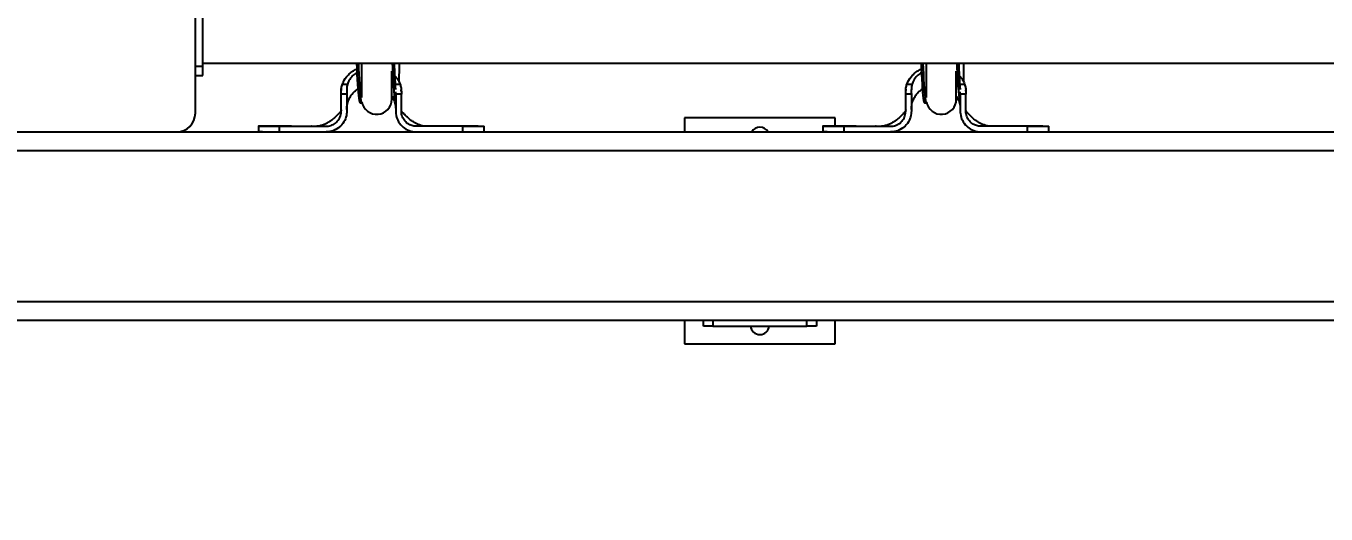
# Model space of a CAD drawing. Header units: millimetres. Extents: x -3650 to 2858, y -2899 to 2376.
# Drawn here: x 18 to 709, y -677 to -418 of the extents above; entities that cross this region are included whole.
import ezdxf

# ---------------------------------------------------------------- set-up
doc = ezdxf.new("R2010")
doc.units = ezdxf.units.MM
for name, color, linetype in [('DIKOM_ОБЪЕКТ', 7, 'Continuous'), ('DIKOM_РАЗМЕР_ЗОНА', 7, 'Continuous'), ('DIKOM_РАЗМЕР_ОБЪЕКТА', 7, 'Continuous')]:
    doc.layers.add(name, color=color, linetype=linetype)
doc.styles.add('style1', font='arial.ttf', dxfattribs={"width": 0.8})
doc.dimstyles.new('1-50', dxfattribs={"dimtxt": 300, "dimasz": 200, "dimexe": 100, "dimexo": 0, "dimgap": 100, "dimtad": 1, "dimdec": 0, "dimtxsty": 'style1', "dimcen": 0, "dimclrd": 7, "dimclre": 7, "dimadec": 1, "dimazin": 2, "dimtfac": 1, "dimtdec": 0, "dimtmove": 0, "dimatfit": 3, "dimfxl": 0, "dimlwd": 25, "dimlwe": 18, "dimarcsym": 0})

# ---------------------------------------------------------------- blocks, each defined once
blk = doc.blocks.new('*D0')
at = {"layer": 'Defpoints', "color": 0, "transparency": 16777216}
for p in [(-2742.04, -185.51), (2857.96, -185.51), (2857.96, -2799.5)]:
    blk.add_point(p, dxfattribs=at)
at = {"layer": 'DIKOM_РАЗМЕР_ЗОНА', "color": 7, "lineweight": 18, "transparency": 16777216}
for p, q in [((-2742.04, -185.51), (-2742.04, -2899.5)), ((2857.96, -185.51), (2857.96, -2899.5))]:
    blk.add_line(p, q, dxfattribs=at)
at = {"layer": 'DIKOM_РАЗМЕР_ЗОНА', "color": 7, "lineweight": 25, "transparency": 16777216}
blk.add_line((-2542.04, -2799.5), (2657.96, -2799.5), dxfattribs=at)
at = {"layer": 'DIKOM_РАЗМЕР_ЗОНА', "color": 7, "transparency": 16777216}
for points in [[(-2542.04, -2766.17), (-2542.04, -2832.83), (-2742.04, -2799.5)], [(2657.96, -2766.17), (2657.96, -2832.83), (2857.96, -2799.5)]]:
    blk.add_solid(points, dxfattribs=at)
at = {"layer": 'DIKOM_РАЗМЕР_ЗОНА', "color": 0, "transparency": 16777216, "insert": (57.96, -2546.33), "char_height": 300, "attachment_point": 5, "style": 'style1'}
blk.add_mtext('5600', dxfattribs=at)
blk = doc.blocks.new('*D1')
at = {"layer": 'Defpoints', "color": 0, "transparency": 16777216}
for p in [(-3199.48, 2375.76), (417.74, 2375.76), (57.96, -2124.24)]:
    blk.add_point(p, dxfattribs=at)
at = {"layer": 'DIKOM_РАЗМЕР_ЗОНА', "color": 7, "lineweight": 18, "transparency": 16777216}
for p, q in [((417.74, 2375.76), (-3299.48, 2375.76)), ((57.96, -2124.24), (-3299.48, -2124.24))]:
    blk.add_line(p, q, dxfattribs=at)
at = {"layer": 'DIKOM_РАЗМЕР_ЗОНА', "color": 7, "lineweight": 25, "transparency": 16777216}
blk.add_line((-3199.48, -1924.24), (-3199.48, 2175.76), dxfattribs=at)
at = {"layer": 'DIKOM_РАЗМЕР_ЗОНА', "color": 7, "transparency": 16777216}
for points in [[(-3232.81, 2175.76), (-3166.14, 2175.76), (-3199.48, 2375.76)], [(-3232.81, -1924.24), (-3166.14, -1924.24), (-3199.48, -2124.24)]]:
    blk.add_solid(points, dxfattribs=at)
at = {"layer": 'DIKOM_РАЗМЕР_ЗОНА', "color": 0, "transparency": 16777216, "insert": (-3452.65, 125.76), "char_height": 300, "attachment_point": 5, "rotation": 90, "style": 'style1'}
blk.add_mtext('4500', dxfattribs=at)
blk = doc.blocks.new('*D2')
at = {"layer": 'Defpoints', "color": 0, "transparency": 16777216}
for p in [(1357.96, -569.24), (-1242.04, -574.24), (1357.96, -1129)]:
    blk.add_point(p, dxfattribs=at)
at = {"layer": 'DIKOM_РАЗМЕР_ОБЪЕКТА', "color": 7, "lineweight": 18, "transparency": 16777216}
for p, q in [((1357.96, -569.24), (1357.96, -1229)), ((-1242.04, -574.24), (-1242.04, -1229))]:
    blk.add_line(p, q, dxfattribs=at)
at = {"layer": 'DIKOM_РАЗМЕР_ОБЪЕКТА', "color": 7, "lineweight": 25, "transparency": 16777216}
blk.add_line((-1042.04, -1129), (1157.96, -1129), dxfattribs=at)
at = {"layer": 'DIKOM_РАЗМЕР_ОБЪЕКТА', "color": 7, "transparency": 16777216}
for points in [[(-1042.04, -1095.67), (-1042.04, -1162.33), (-1242.04, -1129)], [(1157.96, -1095.67), (1157.96, -1162.33), (1357.96, -1129)]]:
    blk.add_solid(points, dxfattribs=at)
at = {"layer": 'DIKOM_РАЗМЕР_ОБЪЕКТА', "color": 0, "transparency": 16777216, "insert": (57.96, -875.83), "char_height": 300, "attachment_point": 5, "style": 'style1'}
blk.add_mtext('2600', dxfattribs=at)

msp = doc.modelspace()

# ---------------------------------------------------------------- linework, layer by layer
at = {"layer": 'DIKOM_ОБЪЕКТ'}
for p, q in [((107.96, -464.24), (107.96, -384.24)), ((111.96, -439.24), (111.96, -409.24)), ((107.96, -439.24), (111.96, -439.24)), ((111.96, -437.74), (1103.96, -437.74)), ((111.96, -444.24), (111.96, -439.24)), ((196.33, -437.74), (196.33, -456.04)), ((212.33, -456.87), (212.33, -442.02)), ((496.33, -437.74), (496.33, -456.04)), ((512.33, -456.87), (512.33, -442.02)), ((107.96, -444.24), (111.96, -444.24)), ((186.09, -448.89), (188.81, -448.89)), ((212.33, -442.88), (212.81, -443.27)), ((214.04, -448.89), (216.76, -448.89)), ((486.09, -448.89), (488.81, -448.89)), ((512.33, -442.88), (512.81, -443.27)), ((514.04, -448.89), (516.76, -448.89)), ((188.43, -454.1), (185.43, -454.1)), ((185.43, -462.24), (185.43, -454.1)), ((185.52, -451.47), (185.49, -452.16)), ((188.43, -454.1), (188.43, -462.24)), ((217.43, -454.1), (214.43, -454.1)), ((214.43, -454.1), (214.43, -462.24)), ((217.39, -452.59), (217.34, -451.89)), ((217.39, -452.61), (217.38, -451.89)), ((217.43, -462.24), (217.43, -454.1)), ((488.43, -454.1), (485.43, -454.1)), ((485.43, -462.24), (485.43, -454.1)), ((485.52, -451.47), (485.49, -452.16)), ((488.43, -454.1), (488.43, -462.24)), ((517.43, -454.1), (514.43, -454.1)), ((514.43, -454.1), (514.43, -462.24)), ((517.39, -452.59), (517.34, -451.89)), ((517.39, -452.61), (517.38, -451.89)), ((517.43, -462.24), (517.43, -454.1)), ((185.43, -463.24), (185.43, -462.24)), ((188.43, -462.24), (188.43, -463.24)), ((195.38, -458.78), (196.38, -458.76)), ((214.43, -462.24), (214.43, -463.24)), ((217.43, -463.24), (217.43, -462.24)), ((485.43, -463.24), (485.43, -462.24)), ((488.43, -462.24), (488.43, -463.24)), ((495.38, -458.78), (496.38, -458.76)), ((514.43, -462.24), (514.43, -463.24)), ((517.43, -463.24), (517.43, -462.24)), ((447.96, -466.74), (367.96, -466.74)), ((367.96, -466.74), (367.96, -474.24)), ((447.96, -471.24), (447.96, -466.74)), ((-1002.04, -474.24), (17.96, -474.24)), ((17.96, -474.24), (97.96, -474.24)), ((97.96, -474.24), (1117.96, -474.24)), ((141.43, -471.24), (141.43, -474.24)), ((146.7, -471.24), (141.44, -471.24)), ((149.92, -471.24), (148.65, -471.24)), ((152.71, -474.24), (152.71, -471.24)), ((152.71, -471.24), (177.43, -471.24)), ((182.4, -472.98), (184.16, -471.94)), ((184.04, -472.02), (184.86, -471.28)), ((250.14, -471.24), (225.44, -471.24)), ((250.14, -474.24), (250.14, -471.24)), ((254.29, -471.24), (261.41, -471.24)), ((261.43, -474.24), (261.43, -471.24)), ((441.43, -471.24), (441.43, -474.24)), ((446.7, -471.24), (441.44, -471.24)), ((449.92, -471.24), (448.65, -471.24)), ((452.71, -474.24), (452.71, -471.24)), ((452.71, -471.24), (477.43, -471.24)), ((482.4, -472.98), (484.16, -471.94)), ((484.04, -472.02), (484.86, -471.28)), ((550.14, -471.24), (525.44, -471.24)), ((550.14, -474.24), (550.14, -471.24)), ((554.29, -471.24), (561.41, -471.24)), ((561.43, -474.24), (561.43, -471.24)), ((1357.96, -484.24), (-1242.04, -484.24)), ((-1242.04, -564.24), (1357.96, -564.24)), ((1357.96, -574.24), (-1242.04, -574.24)), ((367.96, -574.24), (367.96, -586.74)), ((377.96, -577.24), (377.96, -574.24)), ((382.96, -577.24), (377.96, -577.24)), ((382.96, -574.24), (382.96, -577.24)), ((382.96, -577.24), (432.96, -577.24)), ((432.96, -577.24), (432.96, -574.24)), ((437.96, -577.24), (432.96, -577.24)), ((437.96, -574.24), (437.96, -577.24)), ((447.96, -586.74), (447.96, -574.24)), ((367.96, -586.74), (447.96, -586.74))]:
    msp.add_line(p, q, dxfattribs=at)
at = {"layer": 'DIKOM_ОБЪЕКТ', "flags": 128}
for points in [[(193.6, -437.74), (193.7, -440.54), (193.83, -443.49), (193.96, -446.26), (194.11, -448.81), (194.27, -451.13), (194.43, -453.18), (194.6, -454.94), (194.77, -456.38), (194.94, -457.49), (195.1, -458.27), (195.27, -458.69), (195.38, -458.78)], [(194.6, -437.74), (194.7, -440.52), (194.83, -443.47), (194.96, -446.24), (195.11, -448.8), (195.27, -451.11), (195.43, -453.16), (195.6, -454.92), (195.76, -456.36), (195.93, -457.48), (196.1, -458.25), (196.27, -458.67), (196.43, -458.74), (196.52, -458.6)], [(493.6, -437.74), (493.7, -440.54), (493.83, -443.49), (493.96, -446.26), (494.11, -448.81), (494.27, -451.13), (494.43, -453.18), (494.6, -454.94), (494.77, -456.38), (494.94, -457.49), (495.1, -458.27), (495.27, -458.69), (495.38, -458.78)], [(494.6, -437.74), (494.7, -440.52), (494.83, -443.47), (494.96, -446.24), (495.11, -448.8), (495.27, -451.11), (495.43, -453.16), (495.6, -454.92), (495.76, -456.36), (495.93, -457.48), (496.1, -458.25), (496.27, -458.67), (496.43, -458.74), (496.52, -458.6)], [(169.76, -471.22), (169.62, -471.22), (169.47, -471.22)], [(469.76, -471.22), (469.62, -471.22), (469.47, -471.22)]]:
    msp.add_lwpolyline(points, dxfattribs=at)
at = {"layer": 'DIKOM_ОБЪЕКТ'}
for centre, radius, start, end in [((387.29, -435.41), 174.72, 180.76184, 187.21818), ((550.45, -427.12), 337.04, 181.80562, 184.17004), ((-201.36, -438.81), 417.73, 358.77677, 0.14724), ((687.32, -435.41), 174.75, 180.76236, 187.21767), ((850.61, -427.11), 337.19, 181.80567, 184.169), ((96.88, -438.8), 419.49, 358.78033, 0.14505), ((204.33, -456.87), 8, 189.90145, 0), ((504.33, -456.87), 8, 189.90145, 0), ((97.96, -464.24), 10, 270, 0), ((407.96, -476.74), 5, 90, 150), ((407.96, -476.74), 5, 30, 90), ((407.96, -576.74), 5, 185.73917, 270), ((407.96, -576.74), 5, 270, 354.26083)]:
    msp.add_arc(centre, radius, start, end, dxfattribs=at)
for points, knots in [([(186.09, -448.89), (186.26, -448.45), (186.92, -446.76), (188.45, -444.62), (190.59, -442.68), (192.21, -441.54), (193.32, -441.05), (193.72, -440.86)], [0, 0, 0, 0, 0.124156, 0.48124, 0.68235, 0.883559, 1, 1, 1, 1]), ([(214.02, -448.99), (214.01, -448.9), (213.95, -448.06), (213.83, -446.1), (213.68, -443.2), (213.55, -440.38), (213.49, -438.5), (213.46, -437.74)], [0, 0, 0, 0, 0.033432, 0.300879, 0.564343, 0.823725, 1, 1, 1, 1]), ([(486.09, -448.89), (486.26, -448.45), (486.92, -446.76), (488.45, -444.62), (490.59, -442.68), (492.21, -441.54), (493.32, -441.05), (493.72, -440.86)], [0, 0, 0, 0, 0.124156, 0.48124, 0.682341, 0.883559, 1, 1, 1, 1]), ([(514.02, -448.99), (514.01, -448.9), (513.95, -448.06), (513.83, -446.1), (513.68, -443.2), (513.55, -440.38), (513.49, -438.5), (513.46, -437.74)], [0, 0, 0, 0, 0.033432, 0.300879, 0.564343, 0.823725, 1, 1, 1, 1]), ([(185.43, -453.02), (185.45, -452.32), (185.5, -450.91), (185.89, -449.57), (186.09, -448.89)], [0, 0, 0, 0, 0.492161, 1, 1, 1, 1]), ([(188.81, -448.89), (188.79, -448.97), (188.67, -449.37), (188.45, -450.43), (188.42, -452.1), (188.42, -453.43), (188.43, -454.1)], [0, 0, 0, 0, 0.048354, 0.242117, 0.61892, 1, 1, 1, 1]), ([(193.8, -442.79), (193.48, -442.96), (192.45, -443.55), (190.73, -445.16), (189.4, -447.13), (188.92, -448.55), (188.81, -448.89)], [0, 0, 0, 0, 0.133909, 0.436916, 0.86788, 1, 1, 1, 1]), ([(213.73, -444.13), (214.27, -444.7), (215.57, -446.1), (216.32, -447.86), (216.76, -448.89)], [0, 0, 0, 0, 0.410881, 1, 1, 1, 1]), ([(216.76, -448.89), (216.95, -449.55), (217.35, -450.89), (217.4, -452.3), (217.43, -453.02)], [0, 0, 0, 0, 0.491601, 1, 1, 1, 1]), ([(485.43, -453.02), (485.45, -452.32), (485.5, -450.91), (485.89, -449.57), (486.09, -448.89)], [0, 0, 0, 0, 0.492157, 1, 1, 1, 1]), ([(488.81, -448.89), (488.79, -448.97), (488.67, -449.37), (488.45, -450.43), (488.42, -452.1), (488.42, -453.43), (488.43, -454.1)], [0, 0, 0, 0, 0.048354, 0.242114, 0.618919, 1, 1, 1, 1]), ([(493.8, -442.79), (493.48, -442.96), (492.45, -443.55), (490.73, -445.16), (489.4, -447.13), (488.92, -448.55), (488.81, -448.89)], [0, 0, 0, 0, 0.13392, 0.436914, 0.867881, 1, 1, 1, 1]), ([(513.73, -444.13), (514.27, -444.7), (515.57, -446.1), (516.32, -447.86), (516.76, -448.89)], [0, 0, 0, 0, 0.410877, 1, 1, 1, 1]), ([(516.76, -448.89), (516.95, -449.55), (517.35, -450.89), (517.4, -452.3), (517.43, -453.02)], [0, 0, 0, 0, 0.491602, 1, 1, 1, 1]), ([(185.43, -454.1), (185.43, -454.01), (185.43, -453.65), (185.43, -453.29), (185.43, -453.02)], [0, 0, 0, 0, 0.256358, 1, 1, 1, 1]), ([(188.43, -462.3), (188.43, -462.21), (188.43, -462.04), (188.44, -461.71), (188.47, -461.03), (188.66, -459.47), (189.33, -457.19), (190.72, -454.71), (192.39, -452.73), (193.73, -451.82), (194.3, -451.43)], [0, 0, 0, 0, 0.022477, 0.041677, 0.077102, 0.184247, 0.404664, 0.624071, 0.840116, 1, 1, 1, 1]), ([(212.14, -454.88), (212.63, -455.7), (213.66, -457.42), (214.29, -459.92), (214.42, -461.57), (214.43, -462.18), (214.43, -462.25)], [0, 0, 0, 0, 0.36609, 0.764956, 0.973692, 1, 1, 1, 1]), ([(214.43, -454.1), (214.43, -454.01), (214.43, -453.64), (214.43, -453.26), (214.43, -452.97)], [0, 0, 0, 0, 0.226524, 1, 1, 1, 1]), ([(217.43, -453.02), (217.43, -453.11), (217.43, -453.47), (217.43, -453.83), (217.43, -454.1)], [0, 0, 0, 0, 0.25626, 1, 1, 1, 1]), ([(485.43, -454.1), (485.43, -454.01), (485.43, -453.65), (485.43, -453.29), (485.43, -453.02)], [0, 0, 0, 0, 0.256358, 1, 1, 1, 1]), ([(488.43, -462.3), (488.43, -462.21), (488.43, -462.04), (488.44, -461.71), (488.47, -461.03), (488.66, -459.47), (489.33, -457.19), (490.72, -454.71), (492.39, -452.73), (493.73, -451.82), (494.3, -451.43)], [0, 0, 0, 0, 0.022477, 0.041677, 0.077103, 0.184247, 0.404667, 0.624075, 0.840115, 1, 1, 1, 1]), ([(512.14, -454.88), (512.63, -455.7), (513.66, -457.42), (514.29, -459.92), (514.42, -461.57), (514.43, -462.18), (514.43, -462.25)], [0, 0, 0, 0, 0.366096, 0.764956, 0.973693, 1, 1, 1, 1]), ([(514.43, -454.1), (514.43, -454.01), (514.43, -453.64), (514.43, -453.26), (514.43, -452.97)], [0, 0, 0, 0, 0.226524, 1, 1, 1, 1]), ([(517.43, -453.02), (517.43, -453.11), (517.43, -453.47), (517.43, -453.83), (517.43, -454.1)], [0, 0, 0, 0, 0.25626, 1, 1, 1, 1]), ([(185.43, -462.42), (185.43, -462.51), (185.43, -462.69), (185.41, -462.73), (185.41, -462.78), (185.39, -462.86), (185.38, -462.9), (185.37, -462.92), (185.35, -462.96), (185.33, -463.02), (185.24, -463.26), (184.7, -463.96), (183.79, -464.87), (182.6, -466.13), (181.51, -467.14), (180.63, -467.85), (179.71, -468.51), (178.61, -469.21), (177.19, -469.98), (175.44, -470.69), (173.62, -471.17), (172.92, -471.22), (172.56, -471.24)], [0, 0, 0, 0, 0.018185, 0.03439, 0.05285, 0.05671, 0.058314, 0.059778, 0.061255, 0.062949, 0.067428, 0.091963, 0.171058, 0.268634, 0.337569, 0.396365, 0.442784, 0.502185, 0.593495, 0.710963, 0.847913, 1, 1, 1, 1]), ([(230.4, -471.24), (230.08, -471.22), (229.48, -471.19), (227.95, -470.85), (226.4, -470.29), (224.89, -469.58), (223.65, -468.85), (222.54, -468.08), (221.59, -467.35), (220.53, -466.4), (219.48, -465.26), (218.56, -464.39), (217.91, -463.67), (217.6, -463.23), (217.52, -463.02), (217.51, -462.97), (217.49, -462.94), (217.48, -462.92), (217.47, -462.89), (217.45, -462.81), (217.45, -462.8), (217.43, -462.69), (217.43, -462.66), (217.42, -462.34), (217.43, -461.89), (217.43, -461.53), (217.43, -461.5)], [0, 0, 0, 0, 0.123501, 0.236936, 0.338254, 0.423564, 0.505839, 0.555172, 0.608286, 0.672829, 0.753513, 0.819963, 0.860358, 0.87946, 0.882841, 0.884166, 0.885324, 0.886417, 0.887538, 0.890108, 0.907333, 0.920554, 0.928247, 0.937348, 0.995224, 1, 1, 1, 1]), ([(485.43, -462.42), (485.43, -462.51), (485.43, -462.69), (485.41, -462.73), (485.41, -462.78), (485.39, -462.86), (485.38, -462.9), (485.37, -462.92), (485.35, -462.96), (485.33, -463.02), (485.24, -463.26), (484.7, -463.96), (483.79, -464.87), (482.6, -466.13), (481.51, -467.14), (480.63, -467.85), (479.71, -468.51), (478.61, -469.21), (477.19, -469.98), (475.44, -470.69), (473.62, -471.17), (472.92, -471.22), (472.56, -471.24)], [0, 0, 0, 0, 0.018185, 0.034391, 0.05285, 0.056711, 0.058314, 0.059779, 0.061255, 0.06295, 0.067428, 0.091964, 0.171059, 0.268632, 0.337567, 0.396366, 0.442782, 0.502183, 0.593495, 0.710961, 0.847913, 1, 1, 1, 1]), ([(530.4, -471.24), (530.08, -471.22), (529.48, -471.19), (527.95, -470.85), (526.4, -470.29), (524.89, -469.58), (523.65, -468.85), (522.54, -468.08), (521.59, -467.35), (520.53, -466.4), (519.48, -465.26), (518.57, -464.39), (517.91, -463.67), (517.6, -463.22), (517.52, -463.02), (517.51, -462.97), (517.49, -462.94), (517.48, -462.92), (517.47, -462.89), (517.45, -462.81), (517.45, -462.8), (517.43, -462.69), (517.43, -462.66), (517.42, -462.34), (517.43, -461.89), (517.43, -461.53), (517.43, -461.5)], [0, 0, 0, 0, 0.1235, 0.236934, 0.338252, 0.423565, 0.505837, 0.555173, 0.608287, 0.672828, 0.753511, 0.819962, 0.860357, 0.879459, 0.882841, 0.884165, 0.885324, 0.886417, 0.887538, 0.890108, 0.907333, 0.920554, 0.928247, 0.937348, 0.995224, 1, 1, 1, 1]), ([(188.43, -463.24), (188.43, -463.32), (188.42, -463.75), (188.3, -465.41), (187.5, -468.17), (185.28, -471.24), (182.18, -473.38), (179.39, -474.18), (177.79, -474.23), (177.43, -474.24)], [0, 0, 0, 0, 0.014813, 0.074109, 0.290048, 0.505964, 0.720942, 0.936008, 1, 1, 1, 1]), ([(177.43, -471.24), (177.65, -471.23), (178.77, -471.2), (180.76, -470.67), (183.03, -469.16), (184.67, -466.97), (185.36, -464.87), (185.41, -463.6), (185.43, -463.24)], [0, 0, 0, 0, 0.054127, 0.268331, 0.482533, 0.697284, 0.911982, 1, 1, 1, 1]), ([(214.43, -463.24), (214.43, -463.32), (214.43, -463.75), (214.55, -465.4), (215.35, -468.15), (217.54, -471.21), (220.62, -473.36), (223.43, -474.17), (225.04, -474.23), (225.43, -474.24)], [0, 0, 0, 0, 0.014812, 0.074105, 0.28879, 0.503467, 0.718044, 0.93309, 1, 1, 1, 1]), ([(225.44, -471.24), (225.35, -471.24), (224.89, -471.23), (223.68, -471.11), (221.74, -470.48), (219.64, -468.98), (218.07, -466.74), (217.47, -464.7), (217.44, -463.52), (217.43, -463.24)], [0, 0, 0, 0, 0.022087, 0.110619, 0.289017, 0.502889, 0.717713, 0.931825, 1, 1, 1, 1]), ([(488.43, -463.24), (488.43, -463.32), (488.42, -463.75), (488.3, -465.41), (487.5, -468.17), (485.28, -471.24), (482.18, -473.38), (479.39, -474.18), (477.79, -474.23), (477.43, -474.24)], [0, 0, 0, 0, 0.014813, 0.074109, 0.290051, 0.505969, 0.720948, 0.936015, 1, 1, 1, 1]), ([(477.43, -471.24), (477.65, -471.23), (478.77, -471.2), (480.76, -470.67), (483.03, -469.16), (484.67, -466.97), (485.36, -464.87), (485.41, -463.6), (485.43, -463.24)], [0, 0, 0, 0, 0.054127, 0.268333, 0.482528, 0.697285, 0.911981, 1, 1, 1, 1]), ([(514.43, -463.24), (514.43, -463.32), (514.43, -463.75), (514.55, -465.4), (515.35, -468.15), (517.54, -471.21), (520.62, -473.36), (523.43, -474.17), (525.04, -474.23), (525.43, -474.24)], [0, 0, 0, 0, 0.014812, 0.074105, 0.288787, 0.503468, 0.718038, 0.933083, 1, 1, 1, 1]), ([(525.44, -471.24), (525.35, -471.24), (524.89, -471.23), (523.68, -471.11), (521.74, -470.48), (519.64, -468.98), (518.07, -466.74), (517.47, -464.7), (517.44, -463.52), (517.43, -463.24)], [0, 0, 0, 0, 0.022077, 0.11062, 0.289009, 0.50289, 0.717714, 0.931824, 1, 1, 1, 1]), ([(143.68, -474.24), (143.3, -474.24), (142.41, -474.24), (141.7, -474.24), (141.34, -474.24), (141.44, -474.24), (141.44, -474.24)], [0, 0, 0, 0, 0.268827, 0.62919, 0.979397, 1, 1, 1, 1]), ([(141.45, -471.24), (141.44, -471.24), (141.35, -471.24), (141.7, -471.24), (142.56, -471.24), (143.99, -471.24), (145.93, -471.24), (148.7, -471.24), (151.2, -471.24), (152.71, -471.24)], [0, 0, 0, 0, 0.012296, 0.165144, 0.313683, 0.466531, 0.615072, 0.767919, 1, 1, 1, 1]), ([(149.7, -471.24), (149.08, -471.24), (147.87, -471.24), (147.09, -471.24), (146.7, -471.24)], [0, 0, 0, 0, 0.507944, 1, 1, 1, 1]), ([(154.3, -471.24), (153, -471.24), (150.51, -471.24), (148.18, -471.24), (147.06, -471.24)], [0, 0, 0, 0, 0.521845, 1, 1, 1, 1]), ([(159.03, -471.24), (157.72, -471.24), (155.21, -471.24), (153.25, -471.24), (152.32, -471.24)], [0, 0, 0, 0, 0.522533, 1, 1, 1, 1]), ([(184.31, -471.82), (184.36, -471.78), (184.47, -471.69), (184.59, -471.58), (184.65, -471.53)], [0, 0, 0, 0, 0.499813, 1, 1, 1, 1]), ([(230.86, -471.22), (230.79, -471.22), (230.66, -471.22), (230.52, -471.22), (230.46, -471.22)], [0, 0, 0, 0, 0.498436, 1, 1, 1, 1]), ([(250.8, -471.24), (249.86, -471.24), (247.91, -471.24), (245.41, -471.24), (244.11, -471.24)], [0, 0, 0, 0, 0.477552, 1, 1, 1, 1]), ([(258.32, -471.24), (257.41, -471.24), (254.27, -471.24), (251.14, -471.24), (248.92, -471.24)], [0, 0, 0, 0, 0.291645, 1, 1, 1, 1]), ([(250.14, -471.24), (250.23, -471.24), (250.64, -471.24), (252.36, -471.24), (254.77, -471.24), (257.31, -471.24), (259.14, -471.24), (260.48, -471.24), (261.29, -471.24), (261.37, -471.24), (261.41, -471.24)], [0, 0, 0, 0, 0.012377, 0.061895, 0.261127, 0.409638, 0.562453, 0.710966, 0.863783, 1, 1, 1, 1]), ([(443.68, -474.24), (443.3, -474.24), (442.41, -474.24), (441.7, -474.24), (441.34, -474.24), (441.44, -474.24), (441.44, -474.24)], [0, 0, 0, 0, 0.268827, 0.62919, 0.979397, 1, 1, 1, 1]), ([(441.45, -471.24), (441.44, -471.24), (441.35, -471.24), (441.7, -471.24), (442.56, -471.24), (443.99, -471.24), (445.93, -471.24), (448.7, -471.24), (451.2, -471.24), (452.71, -471.24)], [0, 0, 0, 0, 0.012296, 0.165143, 0.313683, 0.466531, 0.615068, 0.767915, 1, 1, 1, 1]), ([(449.7, -471.24), (449.08, -471.24), (447.87, -471.24), (447.09, -471.24), (446.7, -471.24)], [0, 0, 0, 0, 0.507944, 1, 1, 1, 1]), ([(454.3, -471.24), (453, -471.24), (450.51, -471.24), (448.18, -471.24), (447.06, -471.24)], [0, 0, 0, 0, 0.52184, 1, 1, 1, 1]), ([(459.03, -471.24), (457.72, -471.24), (455.21, -471.24), (453.25, -471.24), (452.32, -471.24)], [0, 0, 0, 0, 0.522533, 1, 1, 1, 1]), ([(484.31, -471.82), (484.36, -471.78), (484.47, -471.69), (484.59, -471.58), (484.65, -471.53)], [0, 0, 0, 0, 0.499812, 1, 1, 1, 1]), ([(530.86, -471.22), (530.79, -471.22), (530.66, -471.22), (530.52, -471.22), (530.46, -471.22)], [0, 0, 0, 0, 0.498407, 1, 1, 1, 1]), ([(550.8, -471.24), (549.86, -471.24), (547.91, -471.24), (545.41, -471.24), (544.11, -471.24)], [0, 0, 0, 0, 0.477552, 1, 1, 1, 1]), ([(558.32, -471.24), (557.41, -471.24), (554.27, -471.24), (551.14, -471.24), (548.91, -471.24)], [0, 0, 0, 0, 0.291654, 1, 1, 1, 1]), ([(550.14, -471.24), (550.23, -471.24), (550.64, -471.24), (552.36, -471.24), (554.77, -471.24), (557.31, -471.24), (559.14, -471.24), (560.48, -471.24), (561.29, -471.24), (561.37, -471.24), (561.41, -471.24)], [0, 0, 0, 0, 0.012373, 0.061891, 0.261123, 0.409634, 0.562454, 0.710964, 0.863782, 1, 1, 1, 1])]:
    msp.add_open_spline(points, degree=3, knots=knots, dxfattribs=at)

# ---------------------------------------------------------------- dimensions: what is measured, and where the dimension line sits
at = {"layer": 'DIKOM_РАЗМЕР_ЗОНА'}
dim = msp.add_linear_dim(base=(-3199.48, 2375.76), p1=(57.96, -2124.24), p2=(417.74, 2375.76), angle=90, dimstyle='1-50', dxfattribs=at)
dim.commit()
dim.dimension.update_dxf_attribs({"geometry": '*D1', "text_midpoint": (-3199.48, 125.76), "dimtype": 160})
dim = msp.add_linear_dim(base=(2857.96, -2799.5), p1=(-2742.04, -185.51), p2=(2857.96, -185.51), dimstyle='1-50', dxfattribs=at)
dim.commit()
dim.dimension.update_dxf_attribs({"geometry": '*D0', "text_midpoint": (57.96, -2799.5), "dimtype": 160})
at = {"layer": 'DIKOM_РАЗМЕР_ОБЪЕКТА'}
dim = msp.add_linear_dim(base=(1357.96, -1129), p1=(-1242.04, -574.24), p2=(1357.96, -569.24), dimstyle='1-50', dxfattribs=at)
dim.commit()
dim.dimension.update_dxf_attribs({"geometry": '*D2', "text_midpoint": (57.96, -1129), "dimtype": 160})

doc.saveas('drawing.dxf')
